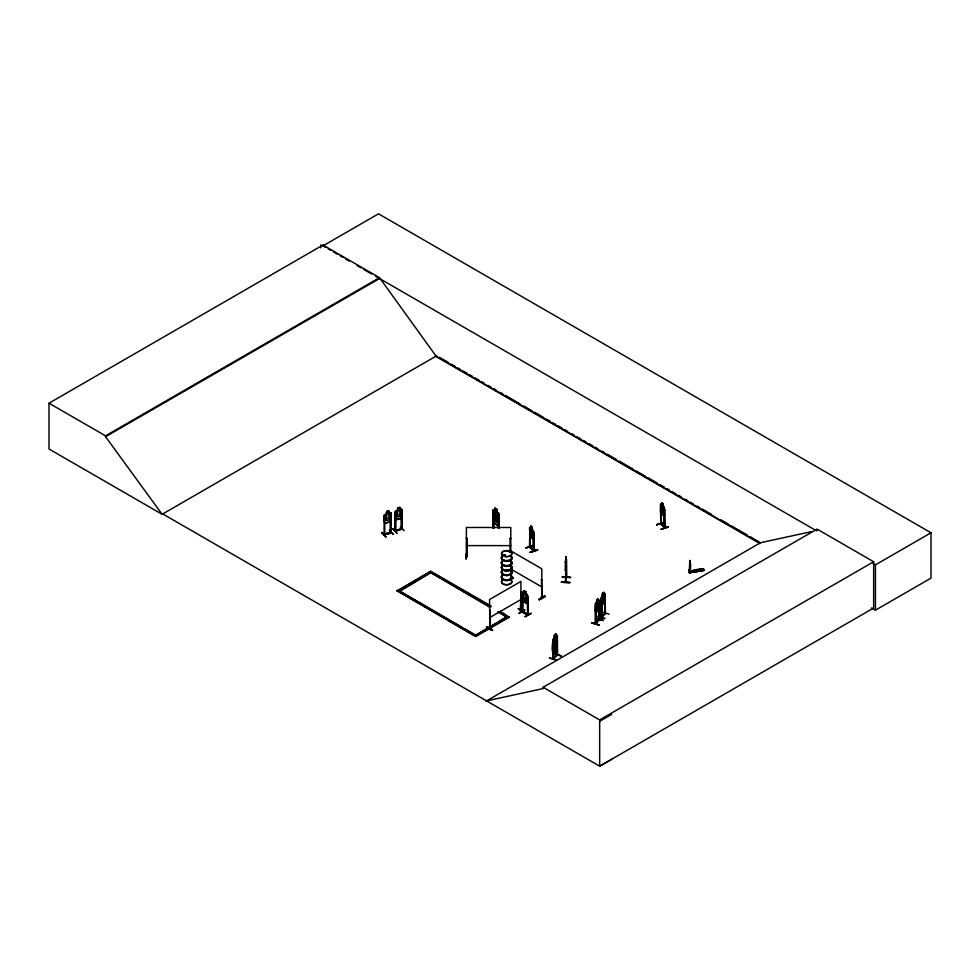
<?xml version="1.0" encoding="UTF-8"?>
<svg xmlns="http://www.w3.org/2000/svg" width="980" height="980" viewBox="0 0 980 980"><rect width="100%" height="100%" fill="white"/><g stroke="black" fill="none" stroke-linecap="round" stroke-linejoin="round"><path stroke-width="1.47" d="M690.251 571.597L690.594 565.203M565.374 562.753C565.864 556.542 564.737 582.353 566.305 564.039M565.619 570.434L565.607 560.634L565.46 561.405M561.491 582.279C587.339 583.076 544.01 581.263 569.772 582.733M689.369 572.21L689.344 570.274M689.7 562.777L689.295 570.63M689.283 570.63L689.846 570.152M690.373 571.585L689.945 560.401L690.361 561.528M689.626 562.532L689.92 560.536M605.371 613.382L601.475 617.559L601.879 616.494M605.42 613.382L605.101 595.154L604.697 613.713L605.395 613.321M566.073 563.071L565.705 567.114L565.582 566.109M599.197 606.167C593.304 624.579 596.306 597.592 595.338 604.354L595.338 623.844L599.54 619.054L598.829 619.299M601.879 617.155L601.818 597.261L602.418 593.562L603.705 592.165L603.741 594.542L604.66 593.476L601.132 597.971L601.573 605.701L604.648 602.418L605.077 599.809M556.591 648.27C559.225 640.565 553.59 656.477 553.002 649.777M556.971 647.645L556.628 650.316C550.38 660.924 551.838 639.585 554.398 637.306L554.398 635.077L553.382 659.05L553.369 640.871L553.332 659.05L557.596 655.032L556.885 654.64M556.775 644.007C559.36 636.179 553.823 652.239 553.002 645.44M562.361 576.951L570.642 577.404L562.312 576.865M566.599 559.396L566.514 578.004L566.22 558.049L566.305 577.514L565.472 582.218L566.048 556.603L565.754 559.041M565.534 561.466L566.134 557.853M565.619 561.466L565.95 559.69M566.22 557.853L565.95 558.955M565.705 565.325L565.827 564.088M565.509 581.814L566.318 577.465M566.109 566.734L565.46 570.421L566.232 566.746M690.422 565.84L690.373 563.378L690.471 564.798M591.761 622.729L599.135 625.02L591.577 622.986M597.457 616.616C605.922 618.098 608.96 620.389 597.616 616.408M689.393 570.544L688.977 569.993L688.817 571.34L703.383 569.184M556.738 660.214L549.4 657.96L556.75 660.177M504.492 555.697C504.038 553.284 502.471 557.179 504.467 555.231M504.333 555.525L503.181 555.293M509.735 551.703L509.343 552.144M509.527 551.728L510.053 551.826M698.066 570.532L697.331 569.968M698.226 570.372L697.478 569.931M554.95 644.779L553.761 648.123L554.68 644.571L554.215 642.451L554.974 643.762M660.618 523.724L664.783 527.889L664.746 509.71L664.122 509.416L664.538 527.963L664.489 508.461L660.789 504.051L660.9 512.969L663.987 516.24L664.538 514.463M663.987 516.24L664.489 514.414M556.456 640.295L554.447 644.019L553.749 642.917M492.511 630.14C481.976 622.704 487.379 629.809 492.56 630.079M492.499 630.434L486.546 627.077L492.56 630.458M384.246 521.299L384.944 523.369L390.567 521.568L391.339 513.055L388.95 513.03L390.113 513.545L390.113 517.697L388.913 519.865L386.684 520.576L385.483 519.18L385.483 515.015L386.684 513.888C384.626 511.082 390.947 509.171 388.913 513.177M384.724 534.688C382.261 533.071 387.896 535.754 391.192 532.41M391.314 531.932L390.53 532.814L390.457 514.512L391.265 514.451L390.604 514.659M402.253 528.453L401.322 528.514L402.021 528.269M399.926 507.358L397.488 508.081L397.611 510.409L396.422 511.523L396.422 515.688L397.611 517.097L399.852 516.387L401.041 514.218L401.041 510.053L399.852 509.698C400.575 503.879 398.431 511.621 401.433 509.049L402.315 509.612L402.266 529.065L394.977 531.393L394.916 513.091L395.577 512.883L395.651 530.989M525.99 548.077L533.01 545.529M656.673 524.704L664.097 522.181L656.661 524.729M498.183 521.238L498.845 519.4L498.122 521.274L493.577 518.653L492.989 516.093M498.71 523.737L498.048 525.66L493.467 523.063L492.989 510.115L494.912 510.433M527.791 601.659L527.13 603.582L522.536 600.985L521.936 592.447L523.884 592.753M553.406 642.488C551.813 646.139 555.868 637.466 557.13 639.707M557.571 654.983L557.314 636.755L557.314 654.885L553.051 658.915L553.051 639.426L556.836 635.052L555.807 635.947L555.88 633.742L555.832 636.094M381.563 532.789L385.985 536.905L381.943 532.324M392.49 529.323L392.894 528.832L396.925 533.426M392.845 528.882L396.888 533.071M565.705 561.16L565.815 582.267L565.962 556.591M513.312 577.918L510.948 579.29M519.069 613.443L524.962 609.744L519.118 613.162M553.737 643.088L554.423 641.667M510.997 580.16L511.193 579.315M511.205 580.038L511.144 561.871A5.194 3.001 0 0 1 506.685 566.391A5.194 3.001 0 0 1 502.177 561.883M522.536 594.101L521.997 593.794L522.744 593.978L522.597 612.255L522.193 611.104M521.997 611.924L527.804 615.232L527.791 595.705L527.167 594.529L522.561 592.006L522.071 592.471L522.009 611.998L522.205 593.672M541.793 597.335L541.217 596.955L541.866 597.322M541.475 579.401L541.866 597.984L541.805 568.804L510.409 550.674M595.632 605.75L595.595 623.929L595.313 623.145L599.54 619.703L599.197 600.189L595.73 603.104M595.999 623.525L596.538 602.149M602.418 593.562L602.541 595.84L601.255 597.984L601.218 617.486L605.101 613.284L601.598 616.824M604.697 613.051L605.113 613.063M466.26 558.894L466.162 554.092M566.256 577.563L565.877 582.169M489.755 610.663L489.755 628.793C491.752 627.727 488.395 627.788 490.343 627.972M520.76 610.307L521.017 609.854M520.76 610.969L521.225 609.964M556.885 655.302L557.314 636.755M556.897 654.518L557.632 654.285L557.13 654.726M533.255 550.809L533.941 550.368L529.482 547.073L530.009 527.228L533.671 531.687L533.671 551.177L529.506 547.012M533.243 550.772L533.5 532.544L533.953 551.066L529.923 546.987M664.746 527.179L660.839 523.798M395.148 531.368L395.099 511.866L397.537 510.36M395.883 519.878L401.457 518.04L402.278 515.566L401.494 518.089L395.883 519.878L395.222 511.915L395.908 510.874L401.433 509.049M689.32 572.455L703.983 570.164L689.455 572.761M595.803 603.129L596.661 602.21L596.538 599.919L597.91 598.56L598.425 605.089L596.587 608.874L595.938 607.784M597.861 600.912L599.111 600.164L599.197 620.083M599.16 620.107L599.221 601.524L599.503 619.801L595.718 623.856M601.61 598.927L601.512 617.523L601.512 599.393M595.705 618.515L603.264 620.512M601.904 616.616L601.255 616.775M609.156 614.178L601.585 611.777M466.309 555.807L467.24 556.15M466.309 556.469L467.24 556.628L467.142 538.326L466.394 538.326L467.142 538.326M555.476 638.764L554.655 640.32L555.476 639.511M554.3 641.386L555.672 640.026M554.423 642.414L555.709 641.141M554.349 643.652L552.916 645.771M554.423 646.58L555.709 645.306L555.758 636.816L554.447 638.078L554.447 642.243L555.758 640.981M553.345 653.378L556.518 650.242M554.398 635.077L555.88 633.742M557.559 636.841L556.922 637.123M555.158 644.093L555.746 646.188M561.271 655.853L554.129 653.391M553.798 658.119L553.051 658.254L556.885 654.824M529.923 546.326L529.972 547.477L530.18 536.771M660.618 523.063L660.839 524.263L660.434 504.382M489.755 628.793L490.343 628.45L489.584 628.621M490.343 628.511L490.282 610.356M520.368 610.895L520.956 592.41L521.164 610.736L520.368 610.895L521.017 610.503M394.977 531.172L402.131 528.918L402.057 510.813L401.396 511.021L401.457 529.323L401.396 511.021M492.928 514.488L493.54 514.047L498.783 517.795M466.394 555.807L467.24 556.628L466.333 556.652L466.394 527.485L510.801 527.485L510.801 551.605M466.394 556.469L466.48 555.746M494.876 514.794L494.876 512.565M496.762 513.704L494.814 512.601M496.823 515.897L497.742 517.232L497.742 521.397L496.762 522.634L494.937 521.605L493.969 519.265L493.969 515.1L494.937 514.904L493.504 514.169M498.085 516.607L496.701 515.97M492.854 520.503L493.528 523.026L498.06 525.525M527.105 594.578L525.905 593.819L525.905 591.589L525.782 602.823M522.536 600.985L521.997 598.388M510.702 579.192L513.373 577.637L511.487 579.119M542.014 579.707L541.279 579.511M520.576 611.005L521.164 592.533M527.791 615.269L527.473 596.673L528.073 615.146L522.242 611.802M528.012 596.979L527.265 596.796M518.481 608.69L527.595 614.142L527.681 615.232M539.049 599.258L544.929 595.865L539.061 599.27L539.38 599.821L545.223 596.391L539.135 599.638M539.049 599.638L545.223 596.391M522.034 611.312L522.806 612.145M522.806 611.667L527.718 614.546M524.129 612.169L518.151 608.507L524.08 611.875M527.203 614.411L527.681 614.57M527.595 614.803L527.473 596.673M525.047 616.543C533.108 611.483 533.635 612.708 525.096 616.885M162.827 513.973L162.19 514.353L49 448.999L49 403.209L322.959 245.037L379.517 277.683L436.076 356.132L759.892 543.091M322.959 245.037L322.959 245.882L378.513 213.811L931 532.789L931 578.114L875.446 610.185L871.477 607.882M49 403.209L105.558 435.855L379.517 277.683M611.667 759.353L599.674 766.189L162.754 513.937L162.104 514.304L105.558 436.7L379.517 278.528M162.104 514.304L436.713 355.765M496.909 509.282L497.754 517.048L496.787 518.273L494.986 517.232L494.018 514.892L494.912 508.191L496.909 509.282L496.909 511.511L498.845 513.41L498.783 528.33M493.602 509.674L498.71 513.434M492.989 510.115L493.014 528.024M493.222 527.914L493.014 511.401L493.749 511.597M498.244 528.024L498.452 514.304L498.979 528.22M498.979 514.623L498.244 514.427M493.577 518.653L498.134 521.14M500.155 611.312L509.306 617.167L475.619 636.62L397.108 590.732L430.796 571.279L490.992 606.032M397.108 591.295L398.26 590.07L476.758 635.959L464.986 629.16M402.18 588.368L430.796 571.279M489.547 617.657L520.956 599.527M496.554 623.219L475.619 635.297L507.015 616.604L499.163 621.7M397.108 590.732L475.619 636.057L509.306 616.604M485.933 701.264L760.541 542.712L811.134 531.711M486.57 700.884L543.128 688.585L543.128 687.274L817.087 529.102L873.645 561.748L873.645 608.017L599.674 766.189L599.674 719.92L873.645 561.748M817.087 530.413L816.45 530.793L375.573 276.25M872.825 563.341L875.446 564.86L931 532.789M599.674 721.243L611.667 714.408M520.833 610.54L520.956 581.397L489.547 599.527L489.853 628.78M490.074 610.234L490.343 628.45M698.066 570.409L697.197 570.409M529.494 527.62L529.923 536.244L533.206 539.429L533.549 531.699M529.8 528.845L529.923 547.428M532.226 529.555L532.312 527.301L530.866 525.954L530.229 532.532L532.189 536.28L532.863 531.013L532.189 527.35M529.494 533.598L529.996 536.219L533.169 539.318M533.88 532.912L533.255 532.618M533.243 545.395L525.819 547.906L533.181 545.664M661.806 502.728L663.092 504.112L663.73 507.799L663.043 513.067L661.083 509.331L661.806 502.728L663.166 504.088L663.092 506.354L664.036 507.26M661.721 504.982L661.855 502.85M660.667 505.631L660.753 524.263M537.432 549.609C515.186 557.424 552.83 545.211 530.217 551.985M664.06 507.211L664.452 527.963L660.373 523.149M530.192 552.328L537.628 550.123M660.361 510.396L660.863 513.005M664.746 509.71L664.122 509.416M656.833 524.864L663.889 522.303M660.789 524.226L661.047 513.569M661.292 529.359L668.495 526.909L661.267 529.298M386.684 511.658L388.913 510.948M397.611 508.167L399.852 507.456M390.542 512.589L384.16 515.358L384.087 534.884L391.265 532.581L391.265 513.116L390.457 512.626M384.638 516.362L383.976 516.57L384.785 516.509L384.748 534.713L384.675 533.794M395.712 513.03L394.916 513.091M401.531 511.168L402.057 510.813M384.944 523.369L390.567 521.568M389.624 530.205L393.274 534.21M400.293 526.811L404.213 530.719M391.081 531.76L390.53 532.152M394.977 530.731L401.457 528.857L395.651 530.327M395.454 530.327L395.173 530.719M523.957 592.863L522.977 593.059L522.977 597.224L523.957 599.564L525.782 600.593L526.75 599.356L526.75 595.191L525.782 593.892M395.479 531.013L395.577 512.883M384.16 534.86L383.903 534.063M541.511 596.869L541.793 597.996M701.815 568.988L703.285 568.621L703.481 569.38L688.891 571.512L688.732 570.14L690.214 569.931L690.851 571.989M690.263 570.042L688.732 570.14M696.547 569.613C698.703 573.521 694.747 568.498 698.03 569.392L698.716 570.948M699.34 569.356L700.823 568.988L701.509 570.532M688.756 571.205L703.346 569.074M703.983 570.164L689.479 572.786M384.087 534.235L390.53 532.336L384.711 534.002M510.053 538.339L510.801 538.498L510.053 538.339L510.053 551.605M466.284 554.141L465.868 558.955M466.394 545.615L510.801 545.615M557.179 655.387L556.763 635.028M562.324 577.11L570.617 577.588M603.668 594.517L604.305 594.566L603.668 601.206L602.467 602.504L601.818 601.426M555.709 640.393L556.395 640.455M555.758 636.069L556.456 636.13L556.395 644.62L554.264 648.527L554.3 639.377L555.758 638.041L555.635 642.378L557.008 641.765M529.8 546.975L533.867 550.993M601.132 603.962L601.573 605.701M603.08 620.401L595.718 618.123L603.055 620.401M591.736 622.766L599.135 625.02M561.295 655.889L553.908 653.648M553.945 653.55L561.087 656.012M525.905 591.589L523.884 590.524L523.957 601.793M523.957 593.611L525.782 594.64M523.957 597.776L525.782 598.805M522.646 600.899L527.142 603.447M322.959 245.882L325.593 247.401M328.227 248.92L330.86 250.439M333.482 251.958L337.426 254.237M340.06 255.756L342.694 257.275M345.327 258.793L349.272 261.072M357.161 265.629L361.106 267.908M363.739 269.427L371.628 273.971M439.359 357.284L448.607 362.625M451.253 364.156L455.222 366.447M457.856 367.966L460.502 369.497M463.148 371.016L467.117 373.307M469.763 374.838L472.397 376.369M475.043 377.888L479.012 380.179M481.658 381.71L484.291 383.229M488.261 385.52L490.907 387.051M493.553 388.57L496.186 390.101M500.155 392.392L502.801 393.911M505.447 395.442L519.988 403.834M523.945 406.124L531.883 410.706M534.517 412.225L543.778 417.566M546.411 419.097L550.38 421.388M553.026 422.907L555.672 424.438M558.318 425.969L562.275 428.248M564.921 429.779L567.567 431.31M571.524 433.589L574.17 435.12M576.816 436.651L580.785 438.942M583.431 440.461L586.065 441.992M588.711 443.511L592.68 445.802M595.326 447.333L597.959 448.852M601.928 451.143L604.574 452.674M607.22 454.193L616.469 459.534M619.115 461.066L633.656 469.457M636.289 470.988L645.551 476.329M648.184 477.848L657.445 483.201M660.079 484.72L664.048 487.011M666.694 488.542L669.34 490.061M671.986 491.593L675.943 493.883M678.589 495.402L681.235 496.934M685.192 499.224L687.838 500.743M690.484 502.274L693.13 503.794M697.098 506.084L699.732 507.616M702.378 509.135L711.627 514.488M720.888 519.829L728.814 524.398M731.46 525.929L747.323 535.08M749.957 536.611L759.218 541.952M435.206 356.01L760.088 543.582M494.986 508.314L496.787 509.355M511.719 569.564L541.805 586.934M432.107 572.602L454.353 585.44M456.974 586.959L490.992 606.596M501.454 612.635L505.386 614.901M489.841 606.694L429.657 571.94L489.841 607.257M499.004 611.973L508.167 617.829L497.693 611.79M402.18 592.9L411.343 598.192M413.952 599.699L462.364 627.653M543.128 687.274L599.674 719.92M533.598 551.164L533.5 538.584M605.028 593.904L604.587 593.451L604.954 613.799L605.101 595.154M662.002 503.475L662.823 505.031L662.002 504.21M660.789 504.051L661.855 505.08M531.135 526.677L531.956 528.245L531.135 527.424M384.16 521.336L384.246 515.358L386.598 513.839L386.561 511.56M389.317 530.29L393.323 534.468M381.918 532.618L385.985 536.905M553.737 647.253L554.423 648.356M553.577 649.213L554.264 650.316L555.55 649.042L556.236 642.414M661.096 529.102L668.299 526.652M533.255 550.148L533.206 550.711M529.555 546.448L529.555 547.11M703.285 568.621L703.983 570.323M701.815 568.841L702.501 570.385M699.34 569.196L700.039 570.752M689.308 570.446L689.185 571.793L690.851 571.352L690.9 572.271L690.214 569.931M689.369 571.573L689.43 572.59L704.044 570.617L703.861 570.017L689.418 572.553L688.781 570.899M703.469 569.368L703.285 568.78L688.805 571.34M553.124 645.404L553.59 647.106M595.301 610.258L595.779 612.084M493.112 516.08L493.687 518.567M875.446 564.86L875.446 610.185M690.373 561.748L690.251 563.39M595.73 605.285L595.754 623.856M555.55 644.485L555.55 647.253M530.989 526.052L530.989 528.281M522.744 593.978L522.597 612.255M498.649 517.82L498.649 523.773M498.452 514.304L498.452 527.914M494.986 508.155L494.986 510.543M493.749 522.168L493.749 528.22M493.54 511.707L493.54 528.33M489.486 628.045L489.486 628.707M390.457 514.512L390.383 532.667M320.742 244.865L320.742 247.867M105.558 435.855L105.558 436.7M511.242 561.577A5.268 3.038 0 0 1 506.685 566.134A5.268 3.038 0 0 1 502.115 561.577M511.156 565.791A5.17 2.989 0 0 1 506.685 570.274A5.17 2.989 0 0 1 502.201 565.791M511.18 565.901A5.206 3.001 0 0 1 506.685 570.409A5.206 3.001 0 0 1 502.177 565.901M511.18 566.073A5.194 3.001 0 0 1 506.685 570.581A5.194 3.001 0 0 1 502.177 566.073M511.242 556.579A5.268 3.038 0 0 1 506.685 561.136A5.268 3.038 0 0 1 502.115 556.579M502.961 555.942A5.268 3.038 0 0 1 505.313 555.158M511.18 561.05A5.194 3.001 0 0 1 506.685 565.546A5.194 3.001 0 0 1 502.177 561.05M511.18 556.885A5.194 3.001 0 0 1 506.685 561.381A5.194 3.001 0 0 1 502.177 556.885M503.01 556.26A5.194 3.001 0 0 1 505.337 555.489M511.242 561.32A5.268 3.038 0 0 1 506.685 565.877A5.268 3.038 0 0 1 502.115 561.32M511.242 556.322A5.268 3.038 0 0 1 506.685 560.879A5.268 3.038 0 0 1 502.115 556.322M502.961 555.685A5.268 3.038 0 0 1 505.313 554.901M511.18 556.04A5.194 3.001 0 0 1 506.685 560.548A5.194 3.001 0 0 1 502.177 556.04M503.01 555.427A5.194 3.001 0 0 1 505.337 554.643M511.242 575.836A5.268 3.038 0 0 1 506.685 580.393A5.268 3.038 0 0 1 502.115 575.836M511.18 576.142A5.194 3.001 0 0 1 506.685 580.65A5.194 3.001 0 0 1 502.177 576.142M511.18 580.16A5.206 3.001 0 0 1 506.685 584.668A5.206 3.001 0 0 1 502.177 580.16M511.168 566.538A5.182 2.989 0 0 1 506.685 571.034A5.182 2.989 0 0 1 502.189 566.538M511.18 580.332A5.194 3.001 0 0 1 506.685 584.84A5.194 3.001 0 0 1 502.177 580.332M511.18 566.281A5.206 3.001 0 0 1 506.685 570.789A5.206 3.001 0 0 1 502.177 566.281M511.242 570.838A5.268 3.038 0 0 1 506.685 575.395A5.268 3.038 0 0 1 502.115 570.838M511.168 575.309A5.182 2.989 0 0 1 506.685 579.805A5.182 2.989 0 0 1 502.189 575.309M511.18 571.144A5.194 3.001 0 0 1 506.685 575.64A5.194 3.001 0 0 1 502.177 571.144M511.242 575.579A5.268 3.038 0 0 1 506.685 580.135A5.268 3.038 0 0 1 502.115 575.579M511.242 570.568A5.268 3.038 0 0 1 506.685 575.138A5.268 3.038 0 0 1 502.115 570.568M511.18 570.299A5.194 3.001 0 0 1 506.685 574.807A5.194 3.001 0 0 1 502.177 570.299M497.473 522.303L495.77 519.253C494.9 522.23 492.769 519.927 495.353 518.53L494.128 515.284L495.745 518.236C496.456 515.284 498.783 517.795 496.162 518.996L497.473 522.303M597.567 599.258L596.796 600.838L597.567 599.258M603.447 592.888L602.676 594.468L603.447 592.888M597.788 601.622L596.587 602.921L596.587 607.086L597.788 605.787L597.788 601.622M603.668 595.264L602.467 596.563L602.467 600.728L603.668 599.429L603.668 595.264M555.525 634.44L554.68 635.995L555.525 634.44M430.796 572.602L399.399 591.295L430.796 572.602M388.509 511.45L387.076 512.65L388.509 511.45M399.448 507.959L398.015 509.159L399.448 507.959M388.913 513.924L386.684 514.635L386.684 518.8L388.913 518.089L388.913 513.924M399.852 510.433L397.611 511.144L397.611 515.309L399.852 514.598L399.852 510.433M496.431 513.9L495.268 513.226L496.431 514.635L496.431 513.9M496.762 516.681L494.937 515.652L494.937 519.817L496.762 520.846L496.762 516.681M525.452 591.859L524.276 591.197L525.452 592.594L525.452 591.859M496.456 509.539L495.304 508.865L496.456 510.274L496.456 509.539M496.787 512.32L494.986 511.278L494.986 515.443L496.787 516.485L496.787 512.32M663.043 507.126L661.77 505.852L661.77 510.004L663.043 511.291L663.043 507.126M532.189 530.327L530.903 529.053L530.903 533.218L532.189 534.492L532.189 530.327M504.075 556.126A5.206 3.001 0 0 0 511.879 553.529A5.206 3.001 0 0 0 504.075 550.932A5.206 3.001 0 0 0 504.075 556.126M504.1 556.37A5.17 2.989 0 0 0 511.854 553.786A5.17 2.989 0 0 0 504.1 551.201A5.17 2.989 0 0 0 504.1 556.37"/></g></svg>
